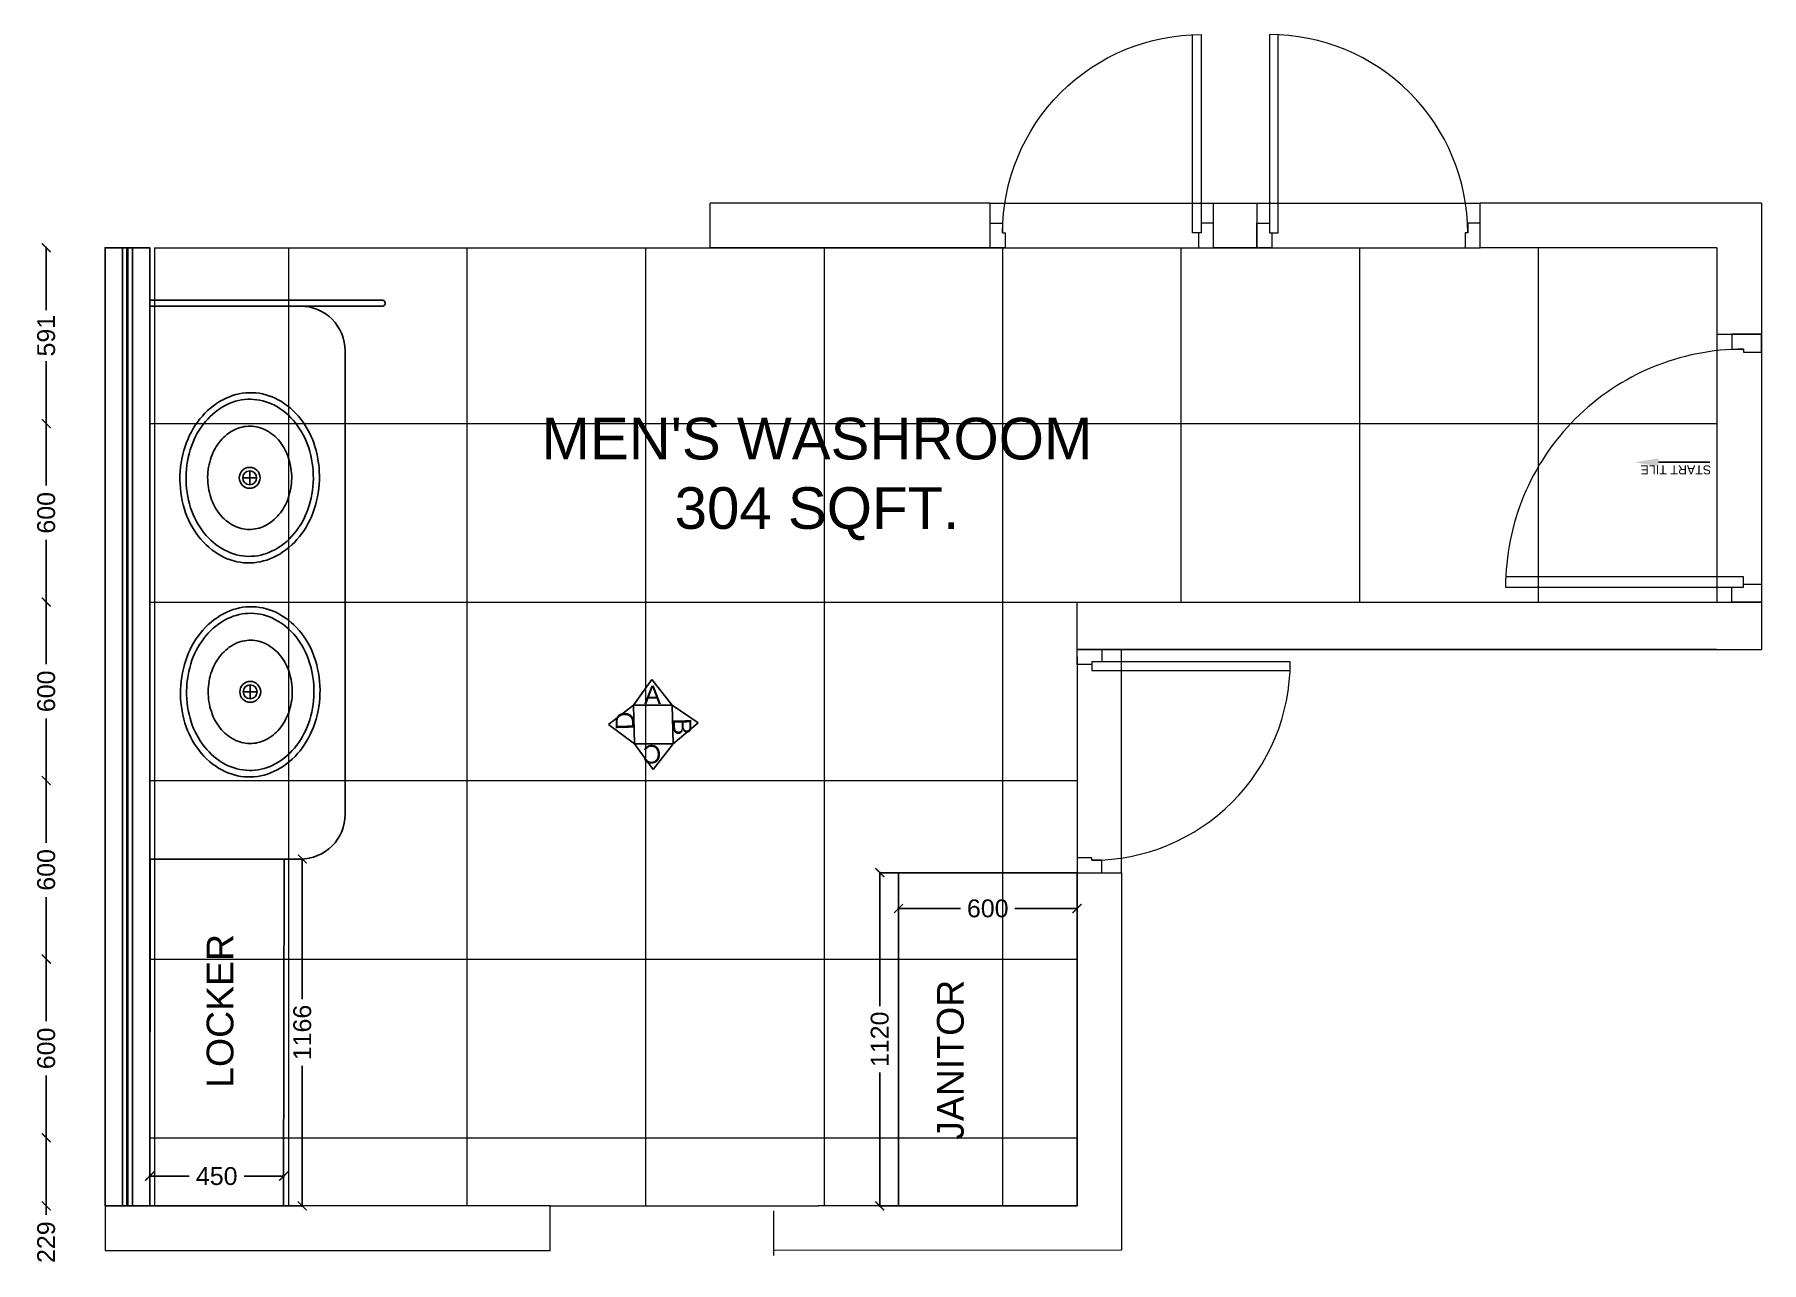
# Model space of a CAD drawing. Header units: millimetres. Extents: x 1464389 to 1998638, y -29162 to 256806.
# Drawn here: x 1945657 to 1951460, y 139243 to 143370 of the extents above; entities that cross this region are included whole.
import ezdxf
from ezdxf import colors
from ezdxf.entities.mleader import LeaderData, LeaderLine
from ezdxf.math import Vec2, Vec3

# ---------------------------------------------------------------- set-up
doc = ezdxf.new("R2010")
doc.units = ezdxf.units.MM
doc.header["$LTSCALE"] = 15
doc.header["$PDMODE"] = 35
doc.layers.get('0').update_dxf_attribs({"lineweight": 5})
for name, color, linetype in [('A-WNDW', 4, 'Continuous'), ('NEW WALL', 5, 'Continuous'), ('Text', 250, 'Continuous')]:
    doc.layers.add(name, color=color, linetype=linetype)
for name, color, linetype, lineweight in [('DOOR', 124, 'Continuous', 9), ('floor raising', 210, 'Continuous', 9), ('floor tiling line', 6, 'Continuous', 5)]:
    doc.layers.add(name, color=color, linetype=linetype, lineweight=lineweight)
doc.layers.add('Furnitures', color=7, linetype='Continuous', lineweight=25, true_color=0x753b00)
doc.styles.add('ARIAL', font='arial.ttf')
doc.dimstyles.new('SC-25', dxfattribs={"dimtxt": 60, "dimasz": 30, "dimexe": 0, "dimexo": 0, "dimgap": 25, "dimtad": 0, "dimdec": 0, "dimzin": 0, "dimdsep": 46, "dimtxsty": 'ARIAL', "dimblk": 'ARCHTICK', "dimcen": 0.09, "dimdle": 3, "dimclrd": 251, "dimclre": 251, "dimclrt": 1, "dimadec": 0, "dimazin": 0, "dimtfac": 1, "dimtdec": 0, "dimtofl": 0, "dimtmove": 0, "dimatfit": 2, "dimfxl": 100, "dimtolj": 1, "dimtzin": 0, "dimarcsym": 0})

# ---------------------------------------------------------------- blocks, each defined once
blk = doc.blocks.new('Sink - Oval top')
at = {"layer": 'Furnitures'}
for p, q in [((-1, 0), (1, 0)), ((0, 1), (0, -1))]:
    blk.add_line(p, q, dxfattribs=at)
at = {"layer": 'Furnitures', "linetype": 'Continuous'}
for points in [[(-12.23, 0.39, 0.117634), (-11.46, -3.36, 0.104469), (-8.88, -6.8, 0.090016), (-5.08, -9.07, 0.08192), (-0.32, -10.02, 0.08192), (4.49, -9.38, 0.090016), (8.42, -7.36, 0.104469), (11.22, -4.09, 0.117634), (12.23, -0.39, 0.117634), (11.46, 3.36, 0.104469), (8.88, 6.8, 0.090016), (5.08, 9.07, 0.08192), (0.32, 10.02, 0.08192), (-4.49, 9.38, 0.090016), (-8.42, 7.36, 0.104469), (-11.22, 4.09, 0.117634)], [(-11.29, 0.16, 0.118622), (-10.52, -3.25, 0.104678), (-8.07, -6.36, 0.089562), (-4.54, -8.37, 0.081185), (-0.13, -9.15, 0.081185), (4.3, -8.49, 0.089562), (7.89, -6.58, 0.104678), (10.42, -3.55, 0.118622), (11.29, -0.16, 0.118622), (10.52, 3.25, 0.104678), (8.07, 6.36, 0.089562), (4.54, 8.37, 0.081185), (0.13, 9.15, 0.081185), (-4.3, 8.49, 0.089562), (-7.89, 6.58, 0.104678), (-10.42, 3.55, 0.118622)], [(-7.42, 0.08, 0.118283), (-6.91, -2.17, 0.104607), (-5.29, -4.21, 0.089718), (-2.97, -5.53, 0.081436), (-0.07, -6.04, 0.081436), (2.84, -5.59, 0.089718), (5.2, -4.33, 0.104607), (6.86, -2.32, 0.118283), (7.42, -0.08, 0.118283), (6.91, 2.17, 0.104607), (5.29, 4.21, 0.089718), (2.97, 5.53, 0.081436), (0.07, 6.04, 0.081436), (-2.84, 5.59, 0.089718), (-5.2, 4.33, 0.104607), (-6.86, 2.32, 0.118283)]]:
    blk.add_lwpolyline(points, format="xyb", close=True, dxfattribs=at)
at = {"layer": 'Furnitures'}
for radius in [1.5, 1]:
    blk.add_circle((0, 0), radius, dxfattribs=at)
blk = doc.blocks.new('_ArchTick')
at = {"color": 0, "linetype": 'ByBlock', "const_width": 0.15}
blk.add_lwpolyline([(-0.5, -0.5), (0.5, 0.5)], dxfattribs=at)
blk = doc.blocks.new('*D3281')
at = {"layer": 'Defpoints', "color": 0, "transparency": 16777216}
for p in [(1946045.8, 140599.1), (1946043.9, 139433.3), (1946556.6, 139433.3)]:
    blk.add_point(p, dxfattribs=at)
at = {"layer": 'floor raising', "color": 251, "lineweight": -2, "transparency": 16777216}
for p, q in [((1946045.8, 140599.1), (1946556.6, 140599.1)), ((1946556.6, 140602.1), (1946556.6, 140128)), ((1946556.6, 139430.3), (1946556.6, 139904.5)), ((1946043.9, 139433.3), (1946556.6, 139433.3))]:
    blk.add_line(p, q, dxfattribs=at)
at = {"layer": 'floor raising', "color": 251, "lineweight": -2, "transparency": 16777216, "xscale": 30, "yscale": 30, "zscale": 30}
for p, rotation in [((1946556.6, 140599.1), 90), ((1946556.6, 139433.3), 270)]:
    blk.add_blockref('_ArchTick', p, dxfattribs=dict(at, rotation=rotation))
at = {"layer": 'floor raising', "color": 1, "transparency": 16777216, "insert": (1946556.6, 140016.2), "char_height": 60, "attachment_point": 5, "rotation": 90, "style": 'ARIAL', "bg_fill": 3, "box_fill_scale": 1.1, "bg_fill_color": 256, "bg_fill_true_color": 13158600, "bg_fill_transparency": 0}
blk.add_mtext('\\A1;1166', dxfattribs=at)
blk = doc.blocks.new('*D3188')
at = {"color": 251, "lineweight": -2, "transparency": 16777216}
for p, q in [((1946040.9, 139533.3), (1946176.5, 139533.3)), ((1946043.9, 139433.3), (1946043.9, 139533.3)), ((1946496.9, 139533.3), (1946361.3, 139533.3)), ((1946493.9, 139433.3), (1946493.9, 139533.3))]:
    blk.add_line(p, q, dxfattribs=at)
at = {"layer": 'Defpoints', "color": 0, "transparency": 16777216}
for p in [(1946043.9, 139533.3), (1946043.9, 139433.3), (1946493.9, 139433.3)]:
    blk.add_point(p, dxfattribs=at)
at = {"color": 251, "lineweight": -2, "transparency": 16777216, "xscale": 30, "yscale": 30, "zscale": 30, "rotation": 180}
blk.add_blockref('_ArchTick', (1946043.9, 139533.3), dxfattribs=at)
at = {"color": 251, "lineweight": -2, "transparency": 16777216, "xscale": 30, "yscale": 30, "zscale": 30}
blk.add_blockref('_ArchTick', (1946493.9, 139533.3), dxfattribs=at)
at = {"color": 1, "transparency": 16777216, "insert": (1946268.9, 139533.3), "char_height": 60, "attachment_point": 5, "style": 'ARIAL', "bg_fill": 3, "box_fill_scale": 1.1, "bg_fill_color": 256, "bg_fill_true_color": 13158600, "bg_fill_transparency": 0}
blk.add_mtext('\\A1;450', dxfattribs=at)
blk = doc.blocks.new('D900')
for points in [[(0, 840), (0, 900), (100, 900), (100, 850), (60, 850), (60, 840)], [(0, 60), (0, 0), (100, 0), (100, 50), (60, 50), (60, 60)]]:
    blk.add_lwpolyline(points, close=True)
blk.add_lwpolyline([(60, 850, -0.414214), (860, 50), (60, 50), (60, 85), (859.2, 85)], format="xyb")
blk = doc.blocks.new('*D3282')
at = {"layer": 'Defpoints', "color": 0, "ltscale": 0.25, "transparency": 16777216}
for p in [(1948559.9, 140524.9), (1949159.9, 140524.9), (1949159.9, 140432.9)]:
    blk.add_point(p, dxfattribs=at)
at = {"layer": 'Furnitures', "color": 251, "lineweight": -2, "ltscale": 0.25, "transparency": 16777216}
for p, q in [((1948559.9, 140524.9), (1948559.9, 140432.9)), ((1949159.9, 140524.9), (1949159.9, 140432.9)), ((1948556.9, 140432.9), (1948768.6, 140432.9)), ((1949162.9, 140432.9), (1948951.2, 140432.9))]:
    blk.add_line(p, q, dxfattribs=at)
at = {"layer": 'Furnitures', "color": 251, "lineweight": -2, "ltscale": 0.25, "transparency": 16777216, "xscale": 30, "yscale": 30, "zscale": 30, "rotation": 180}
blk.add_blockref('_ArchTick', (1948559.9, 140432.9), dxfattribs=at)
at = {"layer": 'Furnitures', "color": 251, "lineweight": -2, "ltscale": 0.25, "transparency": 16777216, "xscale": 30, "yscale": 30, "zscale": 30}
blk.add_blockref('_ArchTick', (1949159.9, 140432.9), dxfattribs=at)
at = {"layer": 'Furnitures', "color": 1, "ltscale": 0.25, "transparency": 16777216, "insert": (1948859.9, 140432.9), "char_height": 60, "attachment_point": 5, "style": 'ARIAL'}
blk.add_mtext('\\A1;600', dxfattribs=at)
blk = doc.blocks.new('*D3283')
at = {"layer": 'Defpoints', "color": 0, "ltscale": 0.25, "transparency": 16777216}
for p in [(1948559.9, 140553.2), (1948497.1, 139433.3), (1948559.9, 139433.3)]:
    blk.add_point(p, dxfattribs=at)
at = {"layer": 'Furnitures', "color": 251, "lineweight": -2, "ltscale": 0.25, "transparency": 16777216}
for p, q in [((1948497.1, 140556.2), (1948497.1, 140105)), ((1948559.9, 140553.2), (1948497.1, 140553.2)), ((1948497.1, 139430.3), (1948497.1, 139881.6)), ((1948559.9, 139433.3), (1948497.1, 139433.3))]:
    blk.add_line(p, q, dxfattribs=at)
at = {"layer": 'Furnitures', "color": 251, "lineweight": -2, "ltscale": 0.25, "transparency": 16777216, "xscale": 30, "yscale": 30, "zscale": 30}
for p, rotation in [((1948497.1, 140553.2), 90), ((1948497.1, 139433.3), 270)]:
    blk.add_blockref('_ArchTick', p, dxfattribs=dict(at, rotation=rotation))
at = {"layer": 'Furnitures', "color": 1, "ltscale": 0.25, "transparency": 16777216, "insert": (1948497.1, 139993.3), "char_height": 60, "attachment_point": 5, "rotation": 90, "style": 'ARIAL'}
blk.add_mtext('\\A1;1120', dxfattribs=at)
blk = doc.blocks.new('*D3208')
at = {"layer": 'Defpoints', "color": 0, "ltscale": 0.25, "transparency": 16777216}
for p in [(1945696.1, 142653.2), (1945696.1, 142062.6), (1945696.1, 142062.6)]:
    blk.add_point(p, dxfattribs=at)
at = {"layer": 'Furnitures', "color": 251, "lineweight": -2, "ltscale": 0.25, "transparency": 16777216}
for p, q in [((1945696.1, 142656.2), (1945696.1, 142443.4)), ((1945696.1, 142653.2), (1945696.1, 142653.2)), ((1945696.1, 142059.6), (1945696.1, 142272.4)), ((1945696.1, 142062.6), (1945696.1, 142062.6))]:
    blk.add_line(p, q, dxfattribs=at)
at = {"layer": 'Furnitures', "color": 251, "lineweight": -2, "ltscale": 0.25, "transparency": 16777216, "xscale": 30, "yscale": 30, "zscale": 30}
for p, rotation in [((1945696.1, 142653.2), 90), ((1945696.1, 142062.6), 270)]:
    blk.add_blockref('_ArchTick', p, dxfattribs=dict(at, rotation=rotation))
at = {"layer": 'Furnitures', "color": 1, "ltscale": 0.25, "transparency": 16777216, "insert": (1945696.1, 142357.9), "char_height": 60, "attachment_point": 5, "rotation": 90, "style": 'ARIAL'}
blk.add_mtext('\\A1;591', dxfattribs=at)
blk = doc.blocks.new('*D3209')
at = {"layer": 'Defpoints', "color": 0, "ltscale": 0.25, "transparency": 16777216}
for p in [(1945696.1, 142062.6), (1945696.1, 141462.6), (1945696.1, 141462.6)]:
    blk.add_point(p, dxfattribs=at)
at = {"layer": 'Furnitures', "color": 251, "lineweight": -2, "ltscale": 0.25, "transparency": 16777216}
for p, q in [((1945696.1, 142065.6), (1945696.1, 141854)), ((1945696.1, 142062.6), (1945696.1, 142062.6)), ((1945696.1, 141459.6), (1945696.1, 141671.3)), ((1945696.1, 141462.6), (1945696.1, 141462.6))]:
    blk.add_line(p, q, dxfattribs=at)
at = {"layer": 'Furnitures', "color": 251, "lineweight": -2, "ltscale": 0.25, "transparency": 16777216, "xscale": 30, "yscale": 30, "zscale": 30}
for p, rotation in [((1945696.1, 142062.6), 90), ((1945696.1, 141462.6), 270)]:
    blk.add_blockref('_ArchTick', p, dxfattribs=dict(at, rotation=rotation))
at = {"layer": 'Furnitures', "color": 1, "ltscale": 0.25, "transparency": 16777216, "insert": (1945696.1, 141762.6), "char_height": 60, "attachment_point": 5, "rotation": 90, "style": 'ARIAL'}
blk.add_mtext('\\A1;600', dxfattribs=at)
blk = doc.blocks.new('*D3210')
at = {"layer": 'Defpoints', "color": 0, "ltscale": 0.25, "transparency": 16777216}
for p in [(1945696.1, 139662.6), (1945696.1, 139433.3), (1945696.1, 139433.3)]:
    blk.add_point(p, dxfattribs=at)
at = {"layer": 'Furnitures', "color": 251, "lineweight": -2, "ltscale": 0.25, "transparency": 16777216}
for p, q in [((1945696.1, 139665.6), (1945696.1, 139433.3)), ((1945696.1, 139662.6), (1945696.1, 139662.6)), ((1945696.1, 139433.3), (1945696.1, 139433.3)), ((1945696.1, 139433.3), (1945696.1, 139403.3))]:
    blk.add_line(p, q, dxfattribs=at)
at = {"layer": 'Furnitures', "color": 251, "lineweight": -2, "ltscale": 0.25, "transparency": 16777216, "xscale": 30, "yscale": 30, "zscale": 30}
for p, rotation in [((1945696.1, 139662.6), 90), ((1945696.1, 139433.3), 270)]:
    blk.add_blockref('_ArchTick', p, dxfattribs=dict(at, rotation=rotation))
at = {"layer": 'Furnitures', "color": 1, "ltscale": 0.25, "transparency": 16777216, "insert": (1945696.1, 139311.5), "char_height": 60, "attachment_point": 5, "rotation": 90, "style": 'ARIAL'}
blk.add_mtext('\\A1;229', dxfattribs=at)
blk = doc.blocks.new('*D3211')
at = {"layer": 'Defpoints', "color": 0, "ltscale": 0.25, "transparency": 16777216}
for p in [(1945696.1, 140262.6), (1945696.1, 140262.6), (1945696.1, 139662.6)]:
    blk.add_point(p, dxfattribs=at)
at = {"layer": 'Furnitures', "color": 251, "lineweight": -2, "ltscale": 0.25, "transparency": 16777216}
for p, q in [((1945696.1, 140265.6), (1945696.1, 140054)), ((1945696.1, 140262.6), (1945696.1, 140262.6)), ((1945696.1, 139659.6), (1945696.1, 139871.3)), ((1945696.1, 139662.6), (1945696.1, 139662.6))]:
    blk.add_line(p, q, dxfattribs=at)
at = {"layer": 'Furnitures', "color": 251, "lineweight": -2, "ltscale": 0.25, "transparency": 16777216, "xscale": 30, "yscale": 30, "zscale": 30}
for p, rotation in [((1945696.1, 140262.6), 90), ((1945696.1, 139662.6), 270)]:
    blk.add_blockref('_ArchTick', p, dxfattribs=dict(at, rotation=rotation))
at = {"layer": 'Furnitures', "color": 1, "ltscale": 0.25, "transparency": 16777216, "insert": (1945696.1, 139962.6), "char_height": 60, "attachment_point": 5, "rotation": 90, "style": 'ARIAL'}
blk.add_mtext('\\A1;600', dxfattribs=at)
blk = doc.blocks.new('*D3212')
at = {"layer": 'Defpoints', "color": 0, "ltscale": 0.25, "transparency": 16777216}
for p in [(1945696.1, 140862.6), (1945696.1, 140862.6), (1945696.1, 140262.6)]:
    blk.add_point(p, dxfattribs=at)
at = {"layer": 'Furnitures', "color": 251, "lineweight": -2, "ltscale": 0.25, "transparency": 16777216}
for p, q in [((1945696.1, 140865.6), (1945696.1, 140654)), ((1945696.1, 140862.6), (1945696.1, 140862.6)), ((1945696.1, 140259.6), (1945696.1, 140471.3)), ((1945696.1, 140262.6), (1945696.1, 140262.6))]:
    blk.add_line(p, q, dxfattribs=at)
at = {"layer": 'Furnitures', "color": 251, "lineweight": -2, "ltscale": 0.25, "transparency": 16777216, "xscale": 30, "yscale": 30, "zscale": 30}
for p, rotation in [((1945696.1, 140862.6), 90), ((1945696.1, 140262.6), 270)]:
    blk.add_blockref('_ArchTick', p, dxfattribs=dict(at, rotation=rotation))
at = {"layer": 'Furnitures', "color": 1, "ltscale": 0.25, "transparency": 16777216, "insert": (1945696.1, 140562.6), "char_height": 60, "attachment_point": 5, "rotation": 90, "style": 'ARIAL'}
blk.add_mtext('\\A1;600', dxfattribs=at)
blk = doc.blocks.new('*D3213')
at = {"layer": 'Defpoints', "color": 0, "ltscale": 0.25, "transparency": 16777216}
for p in [(1945696.1, 141462.6), (1945696.1, 141462.6), (1945696.1, 140862.6)]:
    blk.add_point(p, dxfattribs=at)
at = {"layer": 'Furnitures', "color": 251, "lineweight": -2, "ltscale": 0.25, "transparency": 16777216}
for p, q in [((1945696.1, 141465.6), (1945696.1, 141254)), ((1945696.1, 141462.6), (1945696.1, 141462.6)), ((1945696.1, 140859.6), (1945696.1, 141071.3)), ((1945696.1, 140862.6), (1945696.1, 140862.6))]:
    blk.add_line(p, q, dxfattribs=at)
at = {"layer": 'Furnitures', "color": 251, "lineweight": -2, "ltscale": 0.25, "transparency": 16777216, "xscale": 30, "yscale": 30, "zscale": 30}
for p, rotation in [((1945696.1, 141462.6), 90), ((1945696.1, 140862.6), 270)]:
    blk.add_blockref('_ArchTick', p, dxfattribs=dict(at, rotation=rotation))
at = {"layer": 'Furnitures', "color": 1, "ltscale": 0.25, "transparency": 16777216, "insert": (1945696.1, 141162.6), "char_height": 60, "attachment_point": 5, "rotation": 90, "style": 'ARIAL'}
blk.add_mtext('\\A1;600', dxfattribs=at)

msp = doc.modelspace()

# ---------------------------------------------------------------- linework, layer by layer
at = {"color": 5}
for p, q in [((1948868.1, 142803.2), (1947926.9, 142803.2)), ((1947926.9, 142653.2), (1947926.9, 142803.2)), ((1948868.1, 142653.2), (1948868.1, 142803.2)), ((1951459.9, 142803.2), (1950514.7, 142803.2)), ((1950514.7, 142653.2), (1950514.7, 142803.2)), ((1951459.9, 142803.2), (1951459.9, 142362.6)), ((1948868.1, 142653.2), (1947926.9, 142653.2)), ((1951309.9, 142653.2), (1950514.7, 142653.2)), ((1951309.9, 142653.2), (1951309.9, 142362.6)), ((1951309.9, 142362.6), (1951459.9, 142362.6)), ((1949159.9, 141462.6), (1951459.9, 141462.6)), ((1949159.9, 141303.2), (1949159.9, 141462.6)), ((1951459.9, 141462.6), (1951459.9, 141303.2)), ((1951309.9, 141303.2), (1949159.9, 141303.2)), ((1949159.9, 141303.2), (1951459.9, 141303.2)), ((1949159.9, 140553.2), (1949309.9, 140553.2)), ((1949159.9, 139433.3), (1949159.9, 140553.2)), ((1949159.9, 140553.2), (1949309.9, 140553.2)), ((1949309.9, 140553.2), (1949309.9, 139284.1)), ((1948139.5, 139417.1), (1948139.6, 139267.1)), ((1949159.9, 139433.3), (1948289.6, 139433.3)), ((1949309.9, 139284.1), (1948139.6, 139283.2))]:
    msp.add_line(p, q, dxfattribs=at)
msp.add_lwpolyline([(1949618.4, 142803.2), (1949764.5, 142803.2), (1949764.5, 142653.2), (1949618.4, 142653.2)], close=True, dxfattribs=at)
at = {"layer": 'A-WNDW', "color": 9, "ltscale": 0.5, "true_color": 0xc7c8ca}
msp.add_lwpolyline([(1945952.3, 142653.2), (1945952.2, 139433.3), (1945985.6, 139433.3), (1945985.6, 142653.2)], close=True, dxfattribs=at)
at = {"layer": 'A-WNDW', "color": 9, "ltscale": 0.5, "true_color": 0xc7c8ca, "const_width": 9.38}
msp.add_lwpolyline([(1945968.9, 142653.2), (1945968.9, 139433.3)], dxfattribs=at)
at = {"layer": 'floor tiling line', "ltscale": 0.25}
for p, q in [((1948868.1, 142803.2), (1950514.7, 142803.2)), ((1946059.9, 142653.2), (1950514.7, 142653.2)), ((1946059.9, 142653.2), (1946059.9, 139433.3)), ((1947109.9, 142653.2), (1947109.9, 139433.3)), ((1947709.9, 142653.2), (1947709.9, 139433.6)), ((1948309.9, 142653.2), (1948309.9, 139433.3)), ((1948909.9, 142653.2), (1948909.9, 139433.3)), ((1949509.9, 141462.6), (1949509.9, 142653.2)), ((1950109.9, 141462.6), (1950109.9, 142653.2)), ((1950709.9, 142653.2), (1950709.9, 141462.6)), ((1951309.9, 142653.2), (1951309.9, 141462.6)), ((1951309.9, 142362.6), (1951309.9, 141462.6)), ((1951459.9, 142362.6), (1951459.9, 141462.6)), ((1946043.9, 142062.6), (1951309.9, 142062.6)), ((1946043.9, 141462.6), (1951459.9, 141462.6)), ((1949159.9, 141278.2), (1949159.9, 140553.2)), ((1949309.9, 140553.2), (1949309.9, 141303.2)), ((1946043.9, 140862.6), (1949159.9, 140862.6)), ((1946043.9, 140262.6), (1949159.9, 140262.6)), ((1946043.9, 139662.6), (1949159.9, 139662.6)), ((1946939.6, 139433.3), (1946939.6, 139433.3)), ((1947389.6, 139433.3), (1948289.6, 139434))]:
    msp.add_line(p, q, dxfattribs=at)
at = {"layer": 'Furnitures', "ltscale": 0.25}
msp.add_line((1946550.5, 142457.2), (1946043.9, 142457.2), dxfattribs=at)
for points in [[(1946043.9, 142457.2), (1946824.8, 142457.2, 1.036694), (1946824.8, 142477.2), (1946043.9, 142477.2)], [(1946495.8, 140599.1), (1946550.5, 140599.1, 0.414214), (1946700.5, 140749.1), (1946700.5, 142307.2, 0.414214), (1946550.5, 142457.2)]]:
    msp.add_lwpolyline(points, format="xyb", dxfattribs=at)
for points in [[(1946495.8, 140599.1), (1946045.8, 140599.1), (1946043.9, 139433.3), (1946493.9, 139433.3)], [(1948559.9, 139433.3), (1948559.9, 140553.2), (1949159.9, 140553.2), (1949159.9, 139433.3)]]:
    msp.add_lwpolyline(points, close=True, dxfattribs=at)
at = {"layer": 'NEW WALL', "color": 240, "true_color": 0xed1f24}
for p, q in [((1947669.2, 141116.3), (1947731.5, 141202.1)), ((1947799.4, 141116.3), (1947731.5, 141202.1)), ((1947669.2, 141116.3), (1947585.1, 141051.6)), ((1947669.2, 141116.3), (1947799.4, 141116.3)), ((1947669.2, 141116.3), (1947672.9, 140986.1)), ((1947799.4, 141116.3), (1947887, 141056.4)), ((1947799.4, 141116.3), (1947803.1, 140986.1)), ((1947672.9, 140986.1), (1947585.1, 141051.6)), ((1947803.1, 140986.1), (1947887, 141056.4)), ((1947672.9, 140986.1), (1947803.1, 140986.1)), ((1947672.9, 140986.1), (1947735.2, 140900.2)), ((1947803.1, 140986.1), (1947735.2, 140900.2))]:
    msp.add_line(p, q, dxfattribs=at)

# ---------------------------------------------------------------- block references
at = {"layer": 'DOOR', "yscale": 0.8333333333323137, "zscale": 0.8333333333323137}
for p, xscale, rotation in [((1949618.3, 142653.2), 0.8333333333323137, 90.00000000000001), ((1949764.5, 142653.2), -0.8333333333323137, 270), ((1949159.9, 141303.2), -0.8333333333323137, 180)]:
    msp.add_blockref('D900', p, dxfattribs=dict(at, xscale=xscale, rotation=rotation))
at = {"layer": 'DOOR', "xscale": -1}
msp.add_blockref('D900', (1951459.9, 141462.6), dxfattribs=at)
at = {"layer": 'Furnitures', "color": 9, "ltscale": 0.25, "true_color": 0xc7c8ca, "xscale": 23.38437749803388, "yscale": 23.38437749803388, "zscale": 23.38437749803388, "rotation": 270}
for p in [(1946379.7, 141880.3), (1946381.6, 141160.9)]:
    msp.add_blockref('Sink - Oval top', p, dxfattribs=at)

# ---------------------------------------------------------------- texts
at = {"layer": 'floor tiling line', "color": 1, "ltscale": 0.25, "insert": (1951399.4, 141922.4), "char_height": 30, "attachment_point": 7, "rotation": 180, "style": 'ARIAL'}
msp.add_mtext_dynamic_manual_height_columns('\\pxqc,t26;START TILE', width=454.369, gutter_width=250, heights=[0], dxfattribs=at)
at = {"layer": 'Furnitures', "color": 9, "ltscale": 0.25, "true_color": 0xc7c8ca, "char_height": 90, "attachment_point": 7, "rotation": 90, "style": 'ARIAL'}
for s, insert in [('\\pxqc;LOCKER', (1946326.4, 139437.4)), ('\\pxqc;JANITOR', (1948780.5, 139273.1))]:
    msp.add_mtext_dynamic_manual_height_columns(s, width=1302.77, gutter_width=250, heights=[124.2], dxfattribs=dict(at, insert=insert))
at = {"layer": 'NEW WALL', "color": 240, "true_color": 0xed1f24, "insert": (1947704.8, 141119.7), "char_height": 61.6, "attachment_point": 7, "style": 'ARIAL'}
msp.add_mtext_dynamic_manual_height_columns('\\pxt5;A ', width=61.602, gutter_width=110, heights=[0], dxfattribs=at)
at = {"layer": 'NEW WALL', "color": 240, "true_color": 0xed1f24, "char_height": 61.6, "style": 'ARIAL'}
for s, insert, attachment_point, rotation in [('\\pxt5;D ', (1947610, 141031.7), 1, 91.61187), ('\\pxt5;B ', (1947801.9, 141071.7), 7, 271.61187), ('\\pxt5;C ', (1947763, 140920.6), 1, 180)]:
    msp.add_mtext_dynamic_manual_height_columns(s, width=61.602, gutter_width=110, heights=[0], dxfattribs=dict(at, insert=insert, attachment_point=attachment_point, rotation=rotation))
at = {"layer": 'Text', "color": 9, "ltscale": 0.25, "true_color": 0xc7c8ca, "insert": (1947067.3, 141670.2), "char_height": 140, "attachment_point": 7, "style": 'ARIAL'}
msp.add_mtext_dynamic_manual_height_columns("\\pxqc;MEN'S WASHROOM\\P\\pt5;304 SQFT.", width=2437.391, gutter_width=250, heights=[0], dxfattribs=at)

# ---------------------------------------------------------------- dimensions: what is measured, and where the dimension line sits
at = {"layer": 'Furnitures', "ltscale": 0.25}
for base, p1, p2, picture, middle in [((1945696.1, 142062.6), (1945696.1, 142653.2), (1945696.1, 142062.6), '*D3208', (1945696.1, 142357.9)), ((1945696.1, 141462.6), (1945696.1, 142062.6), (1945696.1, 141462.6), '*D3209', (1945696.1, 141762.6)), ((1945696.1, 141462.6), (1945696.1, 140862.6), (1945696.1, 141462.6), '*D3213', (1945696.1, 141162.6)), ((1945696.1, 140862.6), (1945696.1, 140262.6), (1945696.1, 140862.6), '*D3212', (1945696.1, 140562.6)), ((1948497.1, 139433.3), (1948559.9, 140553.2), (1948559.9, 139433.3), '*D3283', (1948497.1, 139993.3)), ((1945696.1, 140262.6), (1945696.1, 139662.6), (1945696.1, 140262.6), '*D3211', (1945696.1, 139962.6)), ((1945696.1, 139433.3), (1945696.1, 139662.6), (1945696.1, 139433.3), '*D3210', (1945696.1, 139311.5))]:
    dim = msp.add_linear_dim(base=base, p1=p1, p2=p2, angle=90, dimstyle='SC-25', override={"dimfxl": 15}, dxfattribs=at)
    dim.commit()
    dim.dimension.update_dxf_attribs({"geometry": picture, "text_midpoint": middle})
dim = msp.add_linear_dim(base=(1949159.9, 140432.9), p1=(1948559.9, 140524.9), p2=(1949159.9, 140524.9), dimstyle='SC-25', override={"dimfxl": 15}, dxfattribs=at)
dim.commit()
dim.dimension.update_dxf_attribs({"geometry": '*D3282', "text_midpoint": (1948859.9, 140432.9)})

# ---------------------------------------------------------------- leaders
at = {"layer": 'floor tiling line', "color": 1, "ltscale": 0.25}
ml = msp.add_multileader_mtext('Standard', dxfattribs=at)
ml.set_content('', color=1)
ml.set_leader_properties()
ml.build(insert=Vec2(0, 0))
ml.multileader.update_dxf_attribs({"text_right_attachment_type": 6, "dogleg_length": 0.36, "arrow_head_size": 80})
ctx = ml.context
ctx.base_point, ctx.char_height, ctx.arrow_head_size, ctx.plane_origin, ctx.plane_x_axis, ctx.plane_y_axis = Vec3(1951288.7, 141927.3), 10, 80, Vec3(1951033.6, 141932.3), Vec3(-1, 0), Vec3(0, -1)
ctx.right_attachment, ctx.text_align_type = 6, 2
notes = []
notes.append((ctx, [(0, (1, 1, 0), (1951284.4, 141932.3), (1, 0), 0.36, [(0, [(1951033.6, 141932.3)], 0, [])])]))
ctx.mtext.insert, ctx.mtext.text_direction, ctx.mtext.rotation, ctx.mtext.alignment, ctx.mtext.flow_direction = Vec3(1951286.7, 141922.3), Vec3(-1, 0), 3.141593, 3, 5
for ctx, leaders in notes:
    for number, flags, end, landing, length, lines in leaders:
        leader = LeaderData()
        leader.index, (leader.has_last_leader_line, leader.has_dogleg_vector, leader.attachment_direction) = number, flags
        leader.last_leader_point, leader.dogleg_vector, leader.dogleg_length = Vec3(end), Vec3(landing), length
        for number, points, colour, breaks in lines:
            line = LeaderLine()
            line.index, line.vertices, line.color, line.breaks = number, Vec3.list(points), colors.encode_raw_color(colour), breaks
            leader.lines.append(line)
        ctx.leaders.append(leader)

# ---------------------------------------------------------------- next in the draw order: dimensions: what is measured, and where the dimension line sits
at = {"layer": 'floor raising', "color": 9, "true_color": 0xc7c8ca}
dim = msp.add_linear_dim(base=(1946556.6, 139433.3), p1=(1946045.8, 140599.1), p2=(1946043.9, 139433.3), angle=90, dimstyle='SC-25', override={"dimtfill": 1, "dimarcsym": 1}, dxfattribs=at)
dim.commit()
dim.dimension.update_dxf_attribs({"geometry": '*D3281', "text_midpoint": (1946556.6, 140016.2), "dimtype": 160})

# ---------------------------------------------------------------- next in the draw order: dimensions: what is measured, and where the dimension line sits
at = {"color": 9, "true_color": 0xc7c8ca}
dim = msp.add_linear_dim(base=(1946043.9, 139533.3), p1=(1946493.9, 139433.3), p2=(1946043.9, 139433.3), dimstyle='SC-25', override={"dimtfill": 1, "dimarcsym": 1}, dxfattribs=at)
dim.commit()
dim.dimension.update_dxf_attribs({"geometry": '*D3188', "text_midpoint": (1946268.9, 139533.3)})

# ---------------------------------------------------------------- next in the draw order: linework, layer by layer
at = {"color": 5}
msp.add_lwpolyline([(1947389.6, 139433.3), (1945893.9, 139433.3), (1945893.9, 139283.3), (1947389.6, 139283.3)], close=True, dxfattribs=at)
at = {"layer": 'A-WNDW', "color": 9, "ltscale": 0.5, "true_color": 0xc7c8ca}
msp.add_lwpolyline([(1945893.9, 139433.3), (1945893.9, 142653.2), (1946043.9, 142653.2), (1946043.9, 139433.3)], close=True, dxfattribs=at)
at = {"layer": 'floor tiling line', "ltscale": 0.25}
msp.add_line((1946509.9, 142653.2), (1946509.9, 139433.3), dxfattribs=at)

doc.saveas('drawing.dxf')
